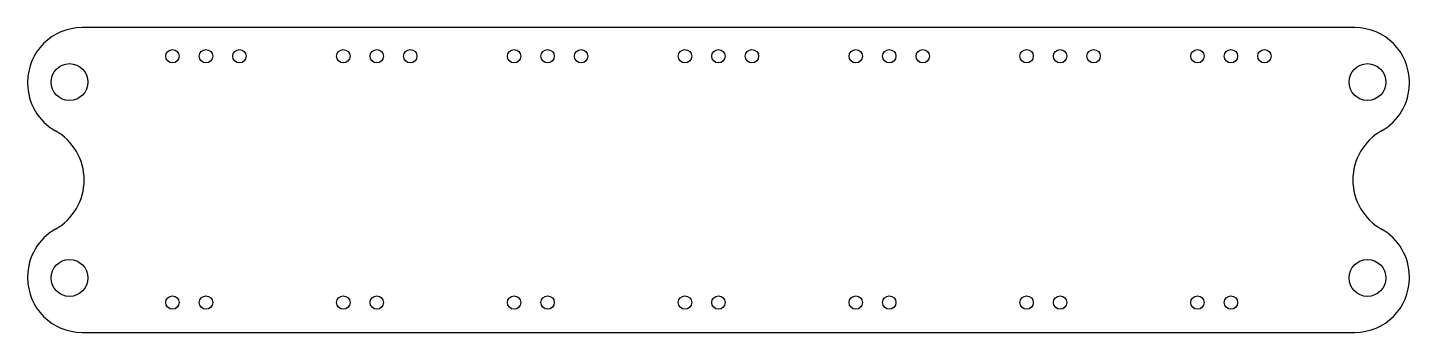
# Model space of a CAD drawing. Header units: millimetres. Extents: x -10.6 to 71.9, y -9.1 to 9.1.
import ezdxf

# ---------------------------------------------------------------- set-up
doc = ezdxf.new("R2010")
doc.units = ezdxf.units.MM

msp = doc.modelspace()

# ---------------------------------------------------------------- linework, layer by layer
at = {"color": 7, "linetype": 'Continuous', "lineweight": 25}
for p, q in [((68.602, 9.061), (-7.398, 9.061)), ((-10.648, 5.811), (-10.648, 5.734)), ((71.852, 5.734), (71.852, 5.811)), ((-10.648, -5.812), (-10.648, -5.889)), ((71.852, -5.889), (71.852, -5.812)), ((-7.398, -9.139), (68.602, -9.139))]:
    msp.add_line(p, q, dxfattribs=at)
for centre, radius in [((-2, 7.355), 0.4), ((0, 7.355), 0.4), ((2, 7.355), 0.4), ((8.2, 7.355), 0.4), ((10.2, 7.355), 0.4), ((12.2, 7.355), 0.4), ((18.4, 7.355), 0.4), ((20.4, 7.355), 0.4), ((22.4, 7.355), 0.4), ((28.6, 7.355), 0.4), ((30.6, 7.355), 0.4), ((32.6, 7.355), 0.4), ((38.8, 7.355), 0.4), ((40.8, 7.355), 0.4), ((42.8, 7.355), 0.4), ((49, 7.355), 0.4), ((51, 7.355), 0.4), ((53, 7.355), 0.4), ((59.2, 7.355), 0.4), ((61.2, 7.355), 0.4), ((63.2, 7.355), 0.4), ((-8.148, 5.811), 1.1), ((69.352, 5.811), 1.1), ((-8.148, -5.889), 1.1), ((69.352, -5.889), 1.1), ((-2, -7.355), 0.4), ((0, -7.355), 0.4), ((8.2, -7.355), 0.4), ((10.2, -7.355), 0.4), ((18.4, -7.355), 0.4), ((20.4, -7.355), 0.4), ((28.6, -7.355), 0.4), ((30.6, -7.355), 0.4), ((38.8, -7.355), 0.4), ((40.8, -7.355), 0.4), ((49, -7.355), 0.4), ((51, -7.355), 0.4), ((59.2, -7.355), 0.4), ((61.2, -7.355), 0.4)]:
    msp.add_circle(centre, radius, dxfattribs=at)
for centre, radius, start, end in [((-7.398, 5.811), 3.25, 90, 180), ((68.602, 5.811), 3.25, 0, 90), ((-7.398, 5.734), 3.25, 180, 240.62221), ((68.602, 5.734), 3.25, 299.37779, 0), ((-10.648, -0.039), 3.375, 299.37779, 60.62221), ((71.852, -0.039), 3.375, 119.37779, 240.62221), ((-7.398, -5.812), 3.25, 119.37779, 180), ((68.602, -5.812), 3.25, 0, 60.62221), ((-7.398, -5.889), 3.25, 180, 270), ((68.602, -5.889), 3.25, 270, 0)]:
    msp.add_arc(centre, radius, start, end, dxfattribs=at)

doc.saveas('drawing.dxf')
